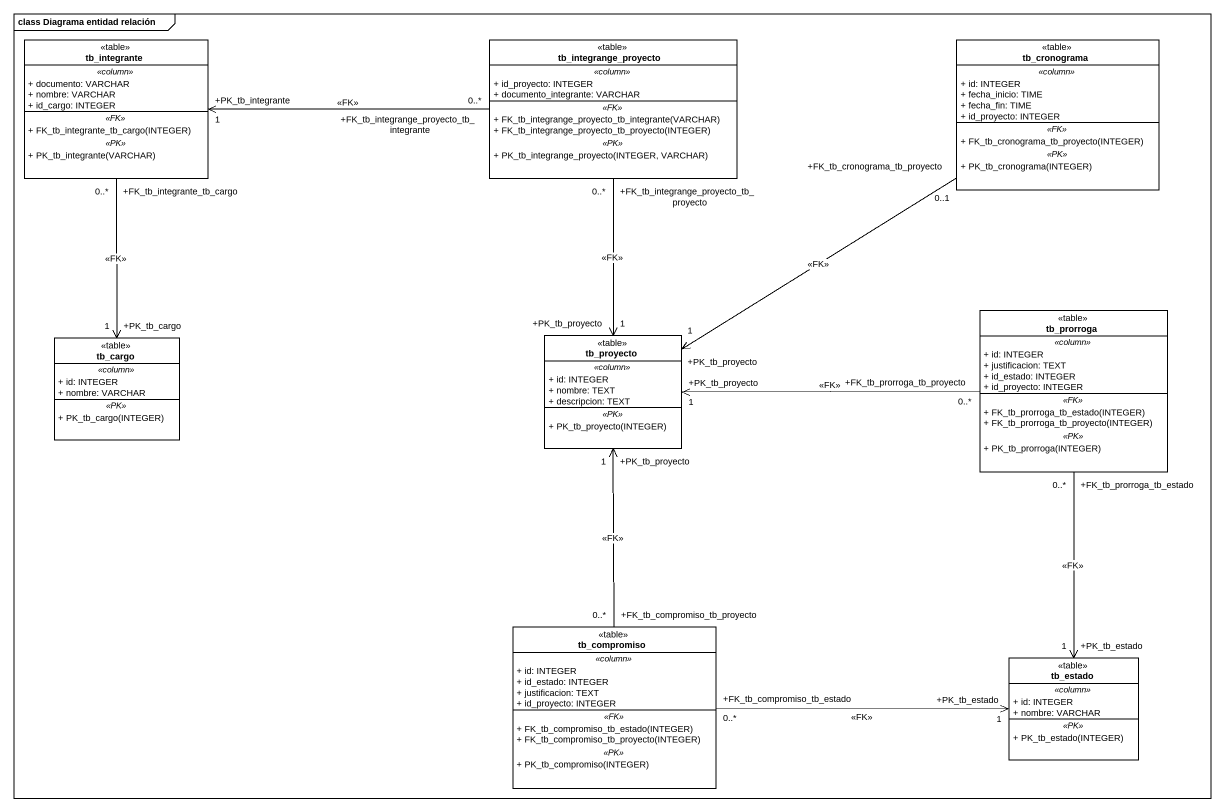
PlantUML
@startuml
mainframe class Diagrama entidad relación
hide circle
hide empty members
skinparam classAttributeIconSize 0
class tb_integrante <<table>> {
  .. <<column>> ..
  + documento: VARCHAR
  + nombre: VARCHAR
  + id_cargo: INTEGER
  .. <<FK>> ..
  + FK_tb_integrante_tb_cargo(INTEGER)
  .. <<PK>> ..
  + PK_tb_integrante(VARCHAR)
}
class tb_integrange_proyecto <<table>> {
  .. <<column>> ..
  + id_proyecto: INTEGER
  + documento_integrante: VARCHAR
  .. <<FK>> ..
  + FK_tb_integrange_proyecto_tb_integrante(VARCHAR)
  + FK_tb_integrange_proyecto_tb_proyecto(INTEGER)
  .. <<PK>> ..
  + PK_tb_integrange_proyecto(INTEGER, VARCHAR)
}
class tb_cronograma <<table>> {
  .. <<column>> ..
  + id: INTEGER
  + fecha_inicio: TIME
  + fecha_fin: TIME
  + id_proyecto: INTEGER
  .. <<FK>> ..
  + FK_tb_cronograma_tb_proyecto(INTEGER)
  .. <<PK>> ..
  + PK_tb_cronograma(INTEGER)
}
class tb_cargo <<table>> {
  .. <<column>> ..
  + id: INTEGER
  + nombre: VARCHAR
  .. <<PK>> ..
  + PK_tb_cargo(INTEGER)
}
class tb_proyecto <<table>> {
  .. <<column>> ..
  + id: INTEGER
  + nombre: TEXT
  + descripcion: TEXT
  .. <<PK>> ..
  + PK_tb_proyecto(INTEGER)
}
class tb_prorroga <<table>> {
  .. <<column>> ..
  + id: INTEGER
  + justificacion: TEXT
  + id_estado: INTEGER
  + id_proyecto: INTEGER
  .. <<FK>> ..
  + FK_tb_prorroga_tb_estado(INTEGER)
  + FK_tb_prorroga_tb_proyecto(INTEGER)
  .. <<PK>> ..
  + PK_tb_prorroga(INTEGER)
}
class tb_compromiso <<table>> {
  .. <<column>> ..
  + id: INTEGER
  + id_estado: INTEGER
  + justificacion: TEXT
  + id_proyecto: INTEGER
  .. <<FK>> ..
  + FK_tb_compromiso_tb_estado(INTEGER)
  + FK_tb_compromiso_tb_proyecto(INTEGER)
  .. <<PK>> ..
  + PK_tb_compromiso(INTEGER)
}
class tb_estado <<table>> {
  .. <<column>> ..
  + id: INTEGER
  + nombre: VARCHAR
  .. <<PK>> ..
  + PK_tb_estado(INTEGER)
}
tb_integrante "+FK_tb_integrante_tb_cargo\n0..*" --> "+PK_tb_cargo\n1" tb_cargo : <<FK>>
tb_integrange_proyecto "+FK_tb_integrange_proyecto_tb_integrante\n0..*" -left-> "+PK_tb_integrante\n1" tb_integrante : <<FK>>
tb_integrange_proyecto "+FK_tb_integrange_proyecto_tb_proyecto\n0..*" --> "+PK_tb_proyecto\n1" tb_proyecto : <<FK>>
tb_cronograma "+FK_tb_cronograma_tb_proyecto\n0..1" --> "+PK_tb_proyecto\n1" tb_proyecto : <<FK>>
tb_prorroga "+FK_tb_prorroga_tb_proyecto\n0..*" -left-> "+PK_tb_proyecto\n1" tb_proyecto : <<FK>>
tb_prorroga "+FK_tb_prorroga_tb_estado\n0..*" --> "+PK_tb_estado\n1" tb_estado : <<FK>>
tb_compromiso "+FK_tb_compromiso_tb_proyecto\n0..*" -up-> "+PK_tb_proyecto\n1" tb_proyecto : <<FK>>
tb_compromiso "+FK_tb_compromiso_tb_estado\n0..*" -right-> "+PK_tb_estado\n1" tb_estado : <<FK>>
@enduml
